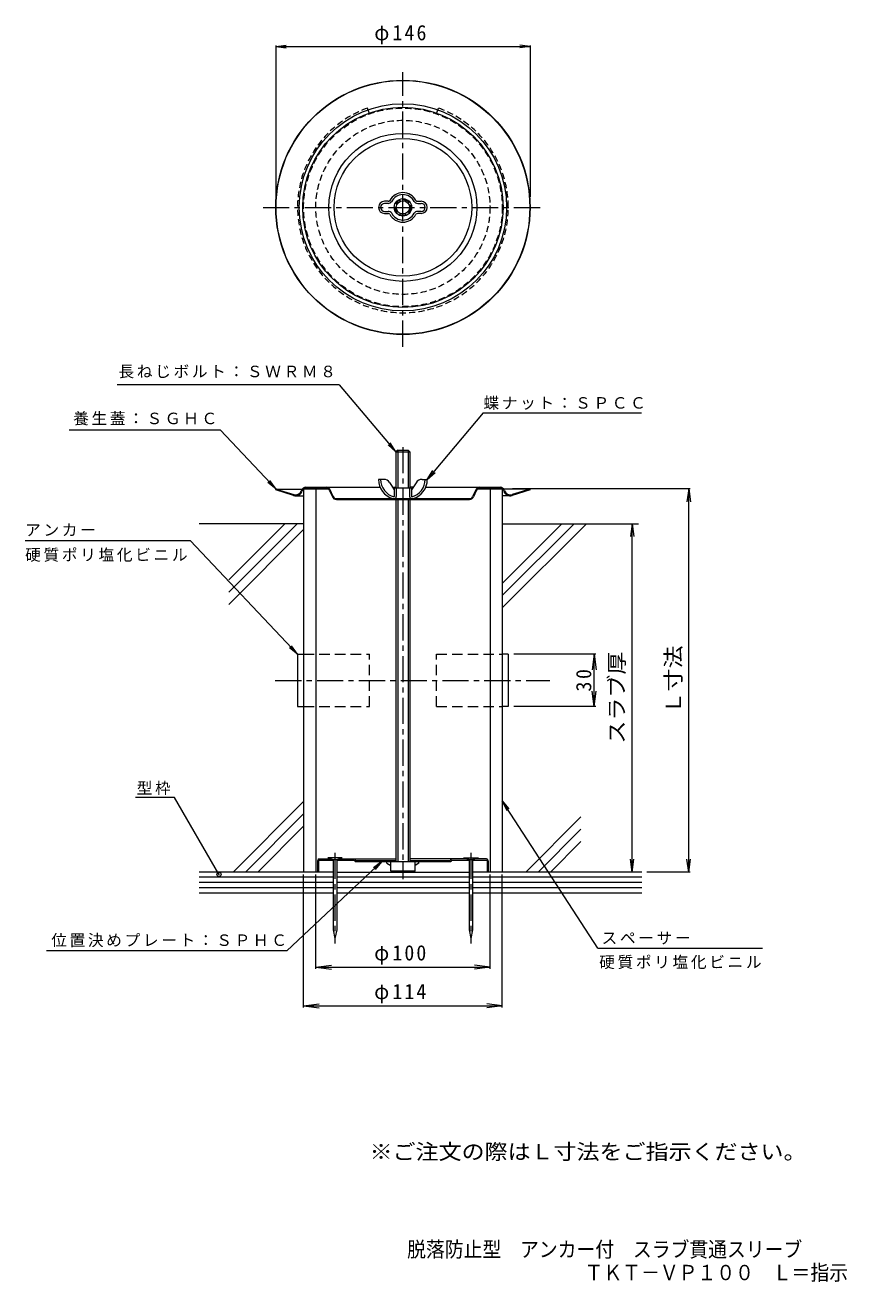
# Model space of a CAD drawing. Units: millimetres, scale not verified. Extents: x -217 to 255, y -356 to 366.
import ezdxf
from ezdxf.enums import TextEntityAlignment as Align

# ---------------------------------------------------------------- set-up
doc = ezdxf.new("R2010")
doc.units = ezdxf.units.MM
doc.header["$LTSCALE"] = 3
doc.header["$PDMODE"] = 32
doc.header["$PDSIZE"] = 2.4
for name, pattern in [('CHAIN1', [8, 5, -1, 1, -1]), ('DASHED1', [1.8, 1.2, -0.6]), ('DASHED2', [3, 2, -1])]:
    doc.linetypes.add(name, pattern=pattern)
for name, color, linetype, lineweight in [('E-0', 4, 'Continuous', 9), ('E-1', 6, 'Continuous', 9), ('E-2', 3, 'Continuous', 9), ('E-3', 3, 'DASHED2', 9), ('E-4', 7, 'Continuous', 9), ('E-5', 7, 'Continuous', 9), ('E-7', 2, 'Continuous', 9), ('E-8', 7, 'Continuous', 9), ('E-A', 2, 'Continuous', 9)]:
    doc.layers.add(name, color=color, linetype=linetype, lineweight=lineweight)
doc.layers.add('F-5_F-5ﾚｲﾔ', color=2, linetype='Continuous')
doc.styles.add('ＭＳ ゴシック', font='')
doc.styles.get('ＭＳ ゴシック').set_extended_font_data('MS Gothic')

msp = doc.modelspace()

# ---------------------------------------------------------------- linework, layer by layer
at = {"layer": 'E-0', "linetype": 'CHAIN1'}
for p, q in [((0, 180.971), (0, 338.582)), ((-80.27, 260.974), (80.921, 260.974))]:
    msp.add_line(p, q, dxfattribs=at)
at = {"layer": 'E-0'}
for p, q in [((-73, 98.778), (-72.85, 99.255)), ((-62.79, 95.559), (-73, 98.778)), ((-72.85, 99.255), (-57.782, 99.255)), ((-72.85, 99.255), (-62.64, 96.036)), ((-61.587, 95.374), (-57, 95.374)), ((-58.116, 98.651), (-58.32, 98.12)), ((-57.649, 98.472), (-57.853, 97.941)), ((-55.782, 100.255), (-13.07, 100.255)), ((-55.782, 99.755), (-44.1, 99.755)), ((-42.284, 98.593), (-40.49, 94.708)), ((-40.036, 94.917), (-41.83, 98.803)), ((-5.945, 100.255), (-4, 100.255)), ((5.945, 100.255), (4, 100.255)), ((13.07, 100.255), (55.782, 100.255)), ((41.83, 98.803), (40.036, 94.917)), ((42.284, 98.593), (40.49, 94.708)), ((55.782, 99.755), (44.099, 99.755)), ((61.587, 95.374), (57, 95.374)), ((57.649, 98.472), (57.853, 97.941)), ((72.85, 99.255), (57.782, 99.255)), ((58.116, 98.651), (58.32, 98.12)), ((72.85, 99.255), (62.64, 96.036)), ((73, 98.778), (62.79, 95.559)), ((73, 98.778), (72.85, 99.255)), ((-38.22, 93.755), (38.22, 93.755)), ((-38.22, 93.255), (38.22, 93.255)), ((-4.5, 93.755), (-4.5, 93.255)), ((4.5, 93.755), (4.5, 93.255))]:
    msp.add_line(p, q, dxfattribs=at)
for radius in [73, 72.85, 59.5, 57.5, 42.5, 39.5]:
    msp.add_circle((0, 260.974), radius, dxfattribs=at)
at = {"layer": 'E-0', "linetype": 'DASHED1'}
msp.add_circle((0, 260.974), 4.5, dxfattribs=at)
at = {"layer": 'E-0'}
for centre, radius, start, end in [((-61.587, 99.374), 4, 252.49985, 338.99612), ((-61.587, 99.374), 3.5, 252.49985, 338.9942), ((-55.782, 97.755), 2.5, 90, 158.99577), ((-55.782, 97.755), 2, 90, 158.99577), ((-44.1, 97.755), 2.5, 24.77563, 90), ((-44.1, 97.755), 2, 24.77563, 90), ((-38.22, 95.755), 2.5, 204.77518, 270), ((-38.22, 95.755), 2, 204.77518, 270), ((38.22, 95.755), 2, 270, 335.22482), ((38.22, 95.755), 2.5, 270, 335.22482), ((44.099, 97.755), 2.5, 90, 155.22437), ((44.099, 97.755), 2, 90, 155.22437), ((55.782, 97.755), 2.5, 21.00423, 90), ((55.782, 97.755), 2, 21.00423, 90), ((61.587, 99.374), 4, 201.00388, 287.50015), ((61.587, 99.374), 3.5, 201.00388, 287.50015)]:
    msp.add_arc(centre, radius, start, end, dxfattribs=at)
at = {"layer": 'E-1', "linetype": 'CHAIN1'}
for p, q in [((0, 123.357), (0, -124.681)), ((-39, -109.63), (-39, -161.754)), ((39, -109.63), (39, -161.754))]:
    msp.add_line(p, q, dxfattribs=at)
at = {"layer": 'E-1'}
for p, q in [((-57, 99.342), (-57, -120.658)), ((-57, 99.342), (-42.882, 99.342)), ((-50, 99.342), (-50, -120.658)), ((42.881, 99.342), (57, 99.342)), ((50, 99.342), (50, -120.658)), ((57, 99.342), (57, -120.658))]:
    msp.add_line(p, q, dxfattribs=at)
at = {"layer": 'E-1', "linetype": 'DASHED1'}
for radius in [57, 50]:
    msp.add_circle((0, 260.974), radius, dxfattribs=at)
at = {"layer": 'E-2'}
for p, q in [((-49, -114.158), (-49, -120.658)), ((-48.4, -113.758), (-48.4, -120.658)), ((-48.4, -113.758), (-40, -113.758)), ((-48, -113.158), (-41, -113.158)), ((-41, -113.758), (-41, -113.158)), ((-38, -113.758), (-28, -113.758)), ((-37, -113.758), (-37, -113.158)), ((-37, -113.158), (-4, -113.158)), ((-27.654, -113.158), (-27.134, -114.058)), ((-27.134, -114.058), (-4, -114.058)), ((-4.5, -114.658), (-4.5, -114.058)), ((37, -113.158), (4, -113.158)), ((4, -114.058), (27.134, -114.058)), ((4.5, -114.658), (4.5, -114.058)), ((27.654, -113.158), (27.134, -114.058)), ((28, -113.758), (27.48, -114.658)), ((28, -113.758), (38, -113.758)), ((37, -113.758), (37, -113.158)), ((40, -113.758), (48.4, -113.758)), ((41, -113.758), (41, -113.158)), ((48, -113.158), (41, -113.158)), ((48.4, -113.758), (48.4, -120.658)), ((49, -114.158), (49, -120.658))]:
    msp.add_line(p, q, dxfattribs=at)
at = {"layer": 'E-2', "color": 2}
for p, q in [((-9.192, -115.658), (-9.192, -114.658)), ((9.192, -115.658), (9.192, -114.658)), ((-9.192, -115.658), (-7, -116.924)), ((9.192, -115.658), (7, -116.924))]:
    msp.add_line(p, q, dxfattribs=at)
at = {"layer": 'E-2'}
msp.add_lwpolyline([(-28, -113.758), (-27.48, -114.658), (27.48, -114.658)], dxfattribs=at)
for centre, start, end in [((-48, -114.158), 90, 180), ((48, -114.158), 0, 90)]:
    msp.add_arc(centre, 1, start, end, dxfattribs=at)
at = {"layer": 'E-3', "linetype": 'DASHED1'}
for p, q in [((-19.203, 314.642), (-20.382, 317.937)), ((19.203, 314.642), (20.382, 317.937))]:
    msp.add_line(p, q, dxfattribs=at)
at = {"layer": 'E-3', "linetype": 'Continuous'}
for p, q in [((-60.5, 4.342), (-57, 4.342)), ((60.5, 4.342), (57, 4.342)), ((60.5, 4.342), (60.5, -25.658)), ((60.5, -25.658), (57, -25.658))]:
    msp.add_line(p, q, dxfattribs=at)
at = {"layer": 'E-3'}
for p, q in [((-57, 4.342), (-19.203, 4.342)), ((-19.203, -25.658), (-19.203, 4.342)), ((19.203, -25.658), (19.203, 4.342)), ((19.203, 4.342), (57, 4.342)), ((-57, -25.658), (-19.203, -25.658)), ((19.203, -25.658), (57, -25.658))]:
    msp.add_line(p, q, dxfattribs=at)
at = {"layer": 'E-3', "linetype": 'CHAIN1'}
msp.add_line((-73.276, -10.658), (84.36, -10.658), dxfattribs=at)
at = {"layer": 'E-3', "linetype": 'Continuous'}
msp.add_lwpolyline([(-60.5, 4.342), (-60.5, -25.658), (-57, -25.658)], dxfattribs=at)
at = {"layer": 'E-3', "linetype": 'DASHED1'}
msp.add_arc((0, 260.974), 60.5, 109.68758, 70.31239, dxfattribs=at)
at = {"layer": 'E-4'}
for p, q in [((-73, 353.261), (-67.051, 354.045)), ((-73, 353.861), (-73, 266.974)), ((73, 353.261), (67.051, 354.045)), ((73, 353.861), (73, 266.974)), ((-73, 353.261), (73, 353.261)), ((-73, 353.261), (-67.051, 352.478)), ((73, 353.261), (67.051, 352.478)), ((164.953, 99.342), (63, 99.342)), ((164.053, 99.342), (163.074, 91.906)), ((164.053, -120.658), (164.053, 99.342)), ((164.053, 99.342), (165.032, 91.906)), ((131.583, 79.342), (130.604, 71.906)), ((131.583, 79.342), (132.562, 71.906)), ((131.583, -120.658), (131.583, 79.342)), ((110.669, 4.342), (63.58, 4.342)), ((109.769, 4.342), (108.594, -4.581)), ((109.769, -25.658), (109.769, 4.342)), ((109.769, 4.342), (110.943, -4.581)), ((109.769, -25.658), (108.594, -16.735)), ((109.769, -25.658), (110.943, -16.735)), ((110.669, -25.658), (63.58, -25.658)), ((131.583, -120.658), (130.604, -113.223)), ((131.583, -120.658), (132.562, -113.223)), ((164.053, -120.658), (163.074, -113.223)), ((164.053, -120.658), (165.032, -113.223)), ((-57, -198.429), (-57, -122.096)), ((-50, -176.218), (-50, -122.096)), ((50, -176.218), (50, -122.096)), ((57, -198.429), (57, -122.096)), ((164.953, -120.658), (140, -120.658)), ((-50, -175.318), (-41.077, -174.144)), ((-50, -175.318), (50, -175.318)), ((-50, -175.318), (-41.077, -176.493)), ((50, -175.318), (41.077, -174.144)), ((50, -175.318), (41.077, -176.493)), ((-57, -197.529), (-48.077, -196.355)), ((-57, -197.529), (57, -197.529)), ((-57, -197.529), (-48.077, -198.704)), ((57, -197.529), (48.077, -196.355)), ((57, -197.529), (48.077, -198.704))]:
    msp.add_line(p, q, dxfattribs=at)
at = {"layer": 'E-5'}
for p, q in [((-36.528, 159.151), (-163.961, 159.151)), ((-36.528, 159.151), (-4, 120.642)), ((46.082, 143.081), (14, 104.755)), ((46.082, 143.081), (137.036, 143.081)), ((-104.799, 133.081), (-191.615, 133.081)), ((-104.799, 133.081), (-72.85, 99.255)), ((-4, 120.642), (-8.437, 124.681)), ((-4, 120.642), (-7.24, 125.691)), ((14, 104.755), (17.218, 109.82)), ((14, 104.755), (18.419, 108.814)), ((-72.85, 99.255), (-77.504, 103.042)), ((-72.85, 99.255), (-76.365, 104.118)), ((-122.001, 69.455), (-216.875, 69.455)), ((-60.5, 4.342), (-64.015, 9.204)), ((-131.079, -77.844), (-153.475, -77.844)), ((-105.619, -121.942), (-131.079, -77.844)), ((57, -79.822), (60.896, -84.385)), ((57, -79.822), (59.583, -85.238)), ((111.908, -164.39), (57, -79.822)), ((-12.07, -114.658), (-15.873, -119.3)), ((-66.725, -165.935), (-204.607, -165.935)), ((111.908, -164.39), (206.481, -164.39))]:
    msp.add_line(p, q, dxfattribs=at)
for points in [[(-122.001, 69.455), (-60.5, 4.342), (-65.154, 8.128)], [(-66.725, -165.935), (-12.07, -114.658), (-16.944, -118.157)]]:
    msp.add_lwpolyline(points, dxfattribs=at)
msp.add_point((-105.619, -121.942), dxfattribs=at)
at = {"layer": 'E-7'}
for p, q in [((-34.897, -112.481), (-43.103, -112.481)), ((-43.103, -112.481), (-40, -113.481)), ((-40, -113.481), (-40, -153.863)), ((-40, -113.481), (-38, -113.481)), ((-38, -113.481), (-34.897, -112.481)), ((-38, -113.481), (-38, -153.863)), ((34.897, -112.481), (43.103, -112.481)), ((38, -113.481), (34.897, -112.481)), ((38, -113.481), (38, -153.863)), ((38, -113.481), (40, -113.481)), ((43.103, -112.481), (40, -113.481)), ((40, -113.481), (40, -153.863)), ((-40, -153.863), (-39, -158.863)), ((-38, -153.863), (-39, -158.863)), ((38, -153.863), (39, -158.863)), ((40, -153.863), (39, -158.863))]:
    msp.add_line(p, q, dxfattribs=at)
at = {"layer": 'E-8'}
for p, q in [((-57, 79.342), (-117, 79.342)), ((-67.78, 79.342), (-100, 47.121)), ((-60.709, 79.342), (-100, 40.05)), ((-57, 75.979), (-100, 32.979)), ((105.392, 79.342), (57, 30.949)), ((91.25, 79.342), (57, 45.092)), ((98.321, 79.342), (57, 38.02)), ((57, 79.342), (135.21, 79.342)), ((-57, -80.184), (-97.475, -120.658)), ((-57, -87.255), (-90.404, -120.658)), ((102.192, -89.022), (70.555, -120.658)), ((-57, -94.326), (-83.333, -120.658)), ((102.192, -96.093), (77.626, -120.658)), ((102.192, -103.164), (84.697, -120.658)), ((-40, -120.658), (-117, -120.658)), ((-38, -120.658), (38, -120.658)), ((137.18, -120.658), (40, -120.658)), ((-40, -123.658), (-117, -123.658)), ((-40, -126.658), (-117, -126.658)), ((-40, -129.658), (-117, -129.658)), ((38, -123.658), (-38, -123.658)), ((38, -126.658), (-38, -126.658)), ((38, -129.658), (-38, -129.658)), ((137.18, -123.658), (40, -123.658)), ((137.18, -126.658), (40, -126.658)), ((137.18, -129.658), (40, -129.658)), ((-117, -132.658), (-40, -132.658)), ((-38, -132.658), (38, -132.658)), ((40, -132.658), (137.18, -132.658))]:
    msp.add_line(p, q, dxfattribs=at)
at = {"layer": 'E-A'}
for p, q in [((-8.474, 264.474), (-10.5, 264.474)), ((-8.474, 263.274), (-10.5, 263.274)), ((8.474, 264.474), (10.5, 264.474)), ((8.474, 263.274), (10.5, 263.274)), ((-10.5, 258.674), (-8.474, 258.674)), ((-10.5, 257.474), (-8.474, 257.474)), ((10.5, 258.674), (8.474, 258.674)), ((10.5, 257.474), (8.474, 257.474)), ((-3, 121.642), (-4, 120.642)), ((-4, 120.642), (4, 120.642)), ((-4, 120.642), (-4, 99.755)), ((-3, 121.642), (3, 121.642)), ((-3, 121.642), (-3, 99.755)), ((4, 120.642), (3, 121.642)), ((3, 121.642), (3, 99.755)), ((4, 120.642), (4, 99.755)), ((-10.988, 104.755), (-14, 104.755)), ((-7.604, 102.888), (-5, 98.755)), ((7.604, 102.888), (5, 98.755)), ((10.988, 104.755), (14, 104.755)), ((5, 99.755), (-5, 99.755)), ((-5, 99.755), (-5, 94.955)), ((-4, 94.292), (-4, -114.658)), ((-3.8, 99.755), (-3.8, 94.955)), ((3.8, 99.755), (3.8, 94.955)), ((4, 94.292), (4, -114.658)), ((5, 99.755), (5, 94.955)), ((-3, 93.755), (-3, -114.658)), ((3, 93.755), (3, -114.658)), ((-7, -120.158), (-7, -114.658)), ((0, -114.658), (0, -120.158)), ((7, -120.158), (7, -114.658)), ((7, -120.158), (-7, -120.158))]:
    msp.add_line(p, q, dxfattribs=at)
for radius in [5, 3.8]:
    msp.add_circle((0, 260.974), radius, dxfattribs=at)
for centre, radius, start, end in [((0, 260.974), 8.5, 28.02756, 151.97244), ((0, 260.974), 7.3, 28.02756, 153.56662), ((-10.5, 260.974), 3.5, 90, 270), ((-10.5, 260.974), 2.3, 90, 270), ((-8.474, 265.674), 1.2, 270, 323.96806), ((-8.474, 265.674), 2.4, 270, 323.96806), ((8.474, 265.674), 2.4, 212.0298, 270), ((8.474, 265.674), 1.2, 216.03194, 270), ((10.5, 260.974), 3.5, 270, 90), ((10.5, 260.974), 2.3, 270, 90), ((-8.474, 256.274), 2.4, 32.02982, 90), ((-8.474, 256.274), 1.2, 36.03194, 90), ((0, 260.974), 8.5, 208.02756, 331.97244), ((0, 260.974), 7.3, 208.02756, 331.97244), ((8.474, 256.274), 2.4, 90, 147.97018), ((8.474, 256.274), 1.2, 90, 143.96806), ((-2.475, 104.79), 11.525, 180.17363, 253.23209), ((-2.475, 104.79), 10.325, 180.17363, 255.40906), ((-10.988, 100.755), 4, 32.21649, 90), ((2.475, 104.79), 10.325, 284.59094, 359.82637), ((2.475, 104.79), 11.525, 286.76791, 359.82637), ((10.988, 100.755), 4, 90, 147.78351), ((-5.2, 94.955), 0.2, 308.26572, 0), ((-5, 94.955), 1.2, 270, 0), ((5, 94.955), 1.2, 180, 270), ((5.2, 94.955), 0.2, 180, 231.73428)]:
    msp.add_arc(centre, radius, start, end, dxfattribs=at)

# ---------------------------------------------------------------- texts
at = {"layer": 'E-4', "color": 2, "style": 'ＭＳ ゴシック', "width": 1.1}
for s, p in [('Ｌ寸法', (162.253, -30.158)), ('スラブ厚', (129.783, -46.908))]:
    msp.add_text(s, height=8.798, rotation=90, dxfattribs=at).set_placement(p, align=Align.BOTTOM_LEFT)
at = {"layer": 'E-4', "color": 2, "char_height": 8.798, "attachment_point": 7, "style": 'ＭＳ ゴシック'}
for s, insert in [('\\T1.21;\\W0.95;φ146', (-16.424, 354.517)), ('\\T1.21;\\W0.95;φ100', (-16.5, -173.818)), ('\\T1.21;\\W0.95;φ114', (-16.5, -196.029))]:
    msp.add_mtext(s, dxfattribs=dict(at, insert=insert))
at = {"layer": 'E-4', "color": 2, "insert": (108.269, -17.033), "char_height": 8.798, "attachment_point": 7, "rotation": 90, "style": 'ＭＳ ゴシック'}
msp.add_mtext('\\T1.27;\\W0.95;30', dxfattribs=at)
at = {"layer": 'E-5', "char_height": 6.598, "attachment_point": 7, "style": 'ＭＳ ゴシック'}
for s, insert in [('\\T1.17;長ねじボルト：ＳＷＲＭ８', (-163.287, 162.71)), ('\\T1.17;蝶ナット：ＳＰＣＣ', (46.215, 144.684)), ('\\T1.17;養生蓋：ＳＧＨＣ', (-189.313, 135.755)), ('\\T1.17;アンカー', (-216.875, 72.129)), ('\\T1.17;硬質ポリ塩化ビニル', (-216.875, 57.427)), ('\\T1.17;型枠', (-152.836, -76.486)), ('\\T1.17;位置決めプレート：ＳＰＨＣ', (-201.911, -163.827)), ('\\T1.17;スペーサー', (114.022, -162.24)), ('\\T1.17;硬質ポリ塩化ビニル', (112.66, -176.418))]:
    msp.add_mtext(s, dxfattribs=dict(at, insert=insert))
at = {"layer": 'F-5_F-5ﾚｲﾔ', "style": 'ＭＳ ゴシック'}
for s, width, p in [('※ご注文の際はＬ寸法をご指示ください。', 1.1, (-19.127, -288.283)), ('脱落防止型\u3000アンカー付\u3000スラブ貫通スリーブ', 0.9, (2.435, -344.348)), ('ＴＫＴ－ＶＰ１００\u3000Ｌ＝指示', 0.9, (104.287, -357.653))]:
    msp.add_text(s, height=8.798, dxfattribs=dict(at, width=width)).set_placement(p, align=Align.BOTTOM_LEFT)

doc.saveas('drawing.dxf')
